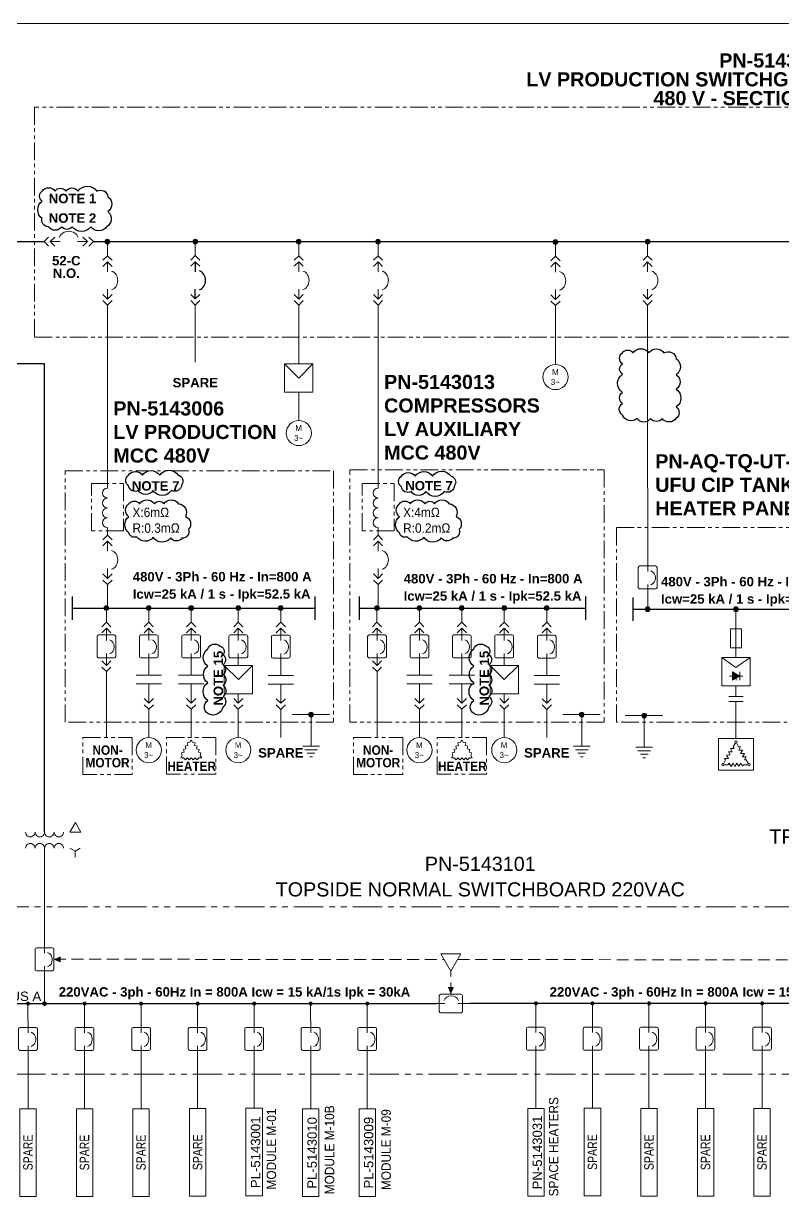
# Model space of a CAD drawing. Extents: x 0 to 1189, y 0 to 841.
# Drawn here: x 332.7 to 493.8, y 336.6 to 585.7 of the extents above; entities that cross this region are included whole.
import ezdxf

# ---------------------------------------------------------------- set-up
doc = ezdxf.new("R2010")
doc.units = 0
doc.header["$MEASUREMENT"] = 0
doc.linetypes.add('HIDDEN', pattern=[0.375, 0.25, -0.125])
doc.linetypes.add('PHANTOM', pattern=[2.5, 1.25, -0.25, 0.25, -0.25, 0.25, -0.25])
for name, color, linetype in [('E-BOARD', 4, 'PHANTOM'), ('E-BUSBAR', 5, 'Continuous'), ('E-CONNECTION DOT', 7, 'Continuous'), ('E-CONTRL. & DATA CABLE', 9, 'HIDDEN'), ('E-GEN LINE', 7, 'Continuous'), ('E-NOTE TEXT', 7, 'Continuous'), ('E-POWER CABLE', 3, 'Continuous'), ('E-SYMBOL', 2, 'Continuous'), ('E-TEXT 2', 7, 'Continuous'), ('E-TEXT 3', 3, 'Continuous'), ('REV CLOUD', 1, 'Continuous')]:
    doc.layers.add(name, color=color, linetype=linetype)
doc.layers.add('Level 1', color=7, linetype='Continuous', lineweight=0)
doc.layers.add('Level 50', color=7, linetype='Continuous', lineweight=0)
doc.styles.add('P80-ARIAL', font='arialbd.ttf')
doc.styles.add('P80-ARIAL-1', font='arialbd.ttf')
doc.styles.add('StyleArial', font='arial.ttf')
doc.styles.add('Styledgn032', font='arialbd.ttf')
doc.styles.add('Styledgn100', font='arialbd.ttf')

# ---------------------------------------------------------------- blocks, each defined once
blk = doc.blocks.new('AnonymousCell2')
at = {"layer": 'E-SYMBOL', "linetype": 'Continuous', "lineweight": 13, "flags": 128}
for points in [[(27.7, 4.6), (0, 32.3), (-27.7, 4.6)], [(27.7, -32.3), (0, -4.6), (-27.7, -32.3)]]:
    blk.add_lwpolyline(points, dxfattribs=at)
blk = doc.blocks.new('AnonymousCell3')
at = {"layer": 'E-SYMBOL', "linetype": 'Continuous', "lineweight": 13, "flags": 128}
for points in [[(27.7, 32.3), (0, 4.6), (-27.7, 32.3)], [(27.7, -4.6), (0, -32.3), (-27.7, -4.6)]]:
    blk.add_lwpolyline(points, dxfattribs=at)
blk = doc.blocks.new('DJBTEX')
at = {"layer": 'E-SYMBOL', "linetype": 'Continuous', "lineweight": 13}
for p, q in [((0, -36.9), (0, -97.4)), ((0, -263.1), (0, -202.6))]:
    blk.add_line(p, q, dxfattribs=at)
blk.add_ellipse((12.5, -150), major_axis=(0, -58.8), ratio=0.849997, start_param=0.25268, end_param=2.888912, dxfattribs=at)
at = {"color": 7, "linetype": 'Continuous', "lineweight": 13}
for name, p in [('AnonymousCell2', (0, -32.3)), ('AnonymousCell3', (0, -267.7))]:
    blk.add_blockref(name, p, dxfattribs=at)
blk = doc.blocks.new('CONEX31')
at = {"layer": 'E-CONNECTION DOT', "linetype": 'Continuous'}
h = blk.add_hatch(color=7, dxfattribs=at)
edge = h.paths.add_edge_path()
edge.add_arc((0, 0), 10, 0, 360)
at = {"layer": 'E-CONNECTION DOT', "color": 7, "linetype": 'Continuous', "lineweight": -2}
blk.add_circle((0, 0), 10, dxfattribs=at)
blk = doc.blocks.new('STARTG')
at = {"layer": 'E-SYMBOL', "linetype": 'Continuous', "lineweight": 0}
for p in [(-1, 0), (1, 0)]:
    blk.add_line(p, (0, -1), dxfattribs=at)
at = {"layer": 'E-SYMBOL', "linetype": 'Continuous', "lineweight": 0, "flags": 128}
blk.add_lwpolyline([(-1, 0), (1, 0), (1, -2), (-1, -2), (-1, 0)], dxfattribs=at)
blk = doc.blocks.new('MOT3PH1')
at = {"layer": 'E-SYMBOL', "linetype": 'Continuous', "lineweight": -2}
blk.add_circle((0, -53.4), 53.4, dxfattribs=at)
at = {"layer": 'E-SYMBOL', "linetype": 'Continuous', "lineweight": -2, "char_height": 25, "attachment_point": 5, "line_spacing_factor": 0.8, "style": 'P80-ARIAL-1'}
for s, insert in [('{\\Fdgn000|c0;M}', (-0.8, -32.3)), ('{\\Fdgn000|c0;3~}', (-0.8, -74.9))]:
    blk.add_mtext(s, dxfattribs=dict(at, insert=insert))
blk = doc.blocks.new('DJBTEX1')
at = {"layer": 'E-SYMBOL', "linetype": 'Continuous', "lineweight": -2}
for p, q in [((0, -36.9), (0, -97.4)), ((0, -263.1), (0, -202.6))]:
    blk.add_line(p, q, dxfattribs=at)
at = {"layer": 'E-SYMBOL', "linetype": 'Continuous', "lineweight": 13, "flags": 128}
for points in [[(27.7, -27.7), (0, 0), (-27.7, -27.7)], [(27.7, -64.6), (0, -36.9), (-27.7, -64.6)], [(27.7, -235.4), (0, -263.1), (-27.7, -235.4)], [(27.7, -272.3), (0, -300), (-27.7, -272.3)]]:
    blk.add_lwpolyline(points, dxfattribs=at)
at = {"layer": 'E-SYMBOL', "linetype": 'Continuous', "lineweight": -2}
blk.add_ellipse((12.5, -150), major_axis=(0, -58.8), ratio=0.849997, start_param=0.25268, end_param=2.888912, dxfattribs=at)
blk = doc.blocks.new('NA1')
at = {"layer": 'E-SYMBOL', "linetype": 'Continuous', "lineweight": -2}
for p, q in [((53.536, 0), (-53.536, 0)), ((53.536, -36.62), (-53.536, -36.62))]:
    blk.add_line(p, q, dxfattribs=at)
blk = doc.blocks.new('ATERR1')
at = {"layer": 'E-SYMBOL', "linetype": 'Continuous'}
h = blk.add_hatch(color=256, dxfattribs=at)
edge = h.paths.add_edge_path()
edge.add_arc((0, 0), 10, 0, 360)
at = {"layer": 'E-SYMBOL', "linetype": 'Continuous', "lineweight": -2}
for p, q in [((-80.3, 0), (77.9, 0)), ((0, 0), (0, -134.4)), ((-35, -134.4), (35, -134.4)), ((-26.8, -149.4), (26.8, -149.4)), ((-16.4, -164.4), (16.4, -164.4)), ((-5.8, -179.4), (5.8, -179.4))]:
    blk.add_line(p, q, dxfattribs=at)
blk.add_circle((0, 0), 10, dxfattribs=at)
blk = doc.blocks.new('DJARBT70')
at = {"layer": 'E-SYMBOL', "linetype": 'Continuous', "lineweight": 13}
for p, q in [((0, 7.91), (0, 5.34)), ((0, 0), (0, 2.57))]:
    blk.add_line(p, q, dxfattribs=at)
at = {"layer": 'E-SYMBOL', "linetype": 'Continuous', "lineweight": 13, "flags": 128}
for points in [[(-1.99, 6.17), (-1.99, 1.94)], [(1.65, 6.5), (-1.66, 6.5)], [(1.99, 1.94), (1.99, 6.17)], [(-1.66, 1.6), (1.66, 1.61)]]:
    blk.add_lwpolyline(points, dxfattribs=at)
at = {"layer": 'E-SYMBOL', "linetype": 'Continuous', "lineweight": 13}
for centre, start, end in [((-1.66, 6.17), 90.0158, 180.0158), ((1.65, 6.17), 0.0158, 90.0158), ((-1.66, 1.94), 180.0158, 270.0158), ((1.66, 1.94), 270.0158, 0.0158), ((1.66, 1.94), 270.0158, 0.0158)]:
    blk.add_arc(centre, 0.331, start, end, dxfattribs=at)
blk.add_ellipse((0.33, 3.96), major_axis=(0, -1.55), ratio=0.849997, start_param=0.25268, end_param=2.888912, dxfattribs=at)
blk = doc.blocks.new('AnonymousCell608')
at = {"layer": 'E-SYMBOL', "linetype": 'Continuous', "lineweight": 0}
for p, q in [((-0.58, 1.64), (-0.12, 2.44)), ((0.11, 2.44), (0.57, 1.64)), ((-2.67, -1.97), (-2.21, -1.17)), ((-2.55, -2.17), (-1.63, -2.17)), ((1.62, -2.17), (2.54, -2.17)), ((2.19, -1.17), (2.66, -1.97))]:
    blk.add_line(p, q, dxfattribs=at)
at = {"layer": 'E-SYMBOL', "linetype": 'Continuous', "lineweight": 13, "flags": 128}
blk.add_lwpolyline([(-3.73, 3.36), (3.73, 3.36), (3.73, -3.36), (-3.73, -3.36), (-3.73, 3.36)], dxfattribs=at)
at = {"layer": 'E-SYMBOL', "linetype": 'Continuous', "lineweight": 0, "flags": 128}
for points in [[(-2.21, -1.17), (-2.4, -0.83), (-1.61, -0.82), (-1.99, -0.12), (-1.2, -0.11), (-1.59, 0.58), (-0.79, 0.59), (-1.18, 1.28), (-0.39, 1.29), (-0.58, 1.64)], [(0.57, 1.64), (0.97, 1.63), (0.58, 0.94), (1.37, 0.93), (0.99, 0.24), (1.78, 0.22), (1.39, -0.47), (2.19, -0.47), (1.8, -1.17), (2.19, -1.17)], [(-1.63, -2.17), (-1.43, -1.83), (-1.02, -2.52), (-0.61, -1.83), (-0.21, -2.52), (0.2, -1.83), (0.61, -2.51), (1.01, -1.83), (1.42, -2.51), (1.62, -2.17)]]:
    blk.add_lwpolyline(points, dxfattribs=at)
at = {"layer": 'E-SYMBOL', "linetype": 'Continuous', "lineweight": 0}
for centre in [(-0.01, 2.64), (-2.78, -2.17), (2.77, -2.17)]:
    blk.add_circle(centre, 0.231, dxfattribs=at)
blk = doc.blocks.new('NA')
at = {"layer": 'E-SYMBOL', "linetype": 'Continuous', "lineweight": 13}
for p, q in [((53.536, 0), (-53.536, 0)), ((53.536, -36.62), (-53.536, -36.62))]:
    blk.add_line(p, q, dxfattribs=at)
blk = doc.blocks.new('TYPE-NO MOTOR')
at = {"layer": 'E-POWER CABLE', "linetype": 'Continuous', "lineweight": 0}
for p, q in [((0, -3), (0, 0)), ((0, -12.21), (0, -14.29)), ((0, -16.12), (0.01, -20.21)), ((0.01, -27.5), (0.01, -21.5))]:
    blk.add_line(p, q, dxfattribs=at)
at = {"layer": 'E-SYMBOL', "linetype": 'Continuous', "lineweight": 0, "flags": 128}
for points in [[(0.97, -3.97), (0, -3), (-0.97, -3.97)], [(0.97, -5.26), (0, -4.29), (-0.97, -5.26)], [(0.97, -19.24), (0.01, -20.21), (-0.96, -19.24)], [(0.98, -20.53), (0.01, -21.5), (-0.96, -20.53)]]:
    blk.add_lwpolyline(points, dxfattribs=at)
at = {"color": 7, "linetype": 'Continuous', "lineweight": 13}
blk.add_blockref('DJARBT70', (0, -12.21), dxfattribs=at)
at = {"layer": 'Level 1', "color": 7, "linetype": 'Continuous', "lineweight": 0, "xscale": 0.05000000000000002, "yscale": 0.05000000000000002, "zscale": 0.05000000000000002, "rotation": 0.01584072561617136}
blk.add_blockref('NA', (0, -14.29), dxfattribs=at)
blk = doc.blocks.new('A$C74899eaa')
at = {"layer": 'E-BOARD', "lineweight": 13, "ltscale": 3}
blk.add_lwpolyline([(-5.21, 0), (5.21, 0), (5.21, -7.79), (-5.21, -7.79)], close=True, dxfattribs=at)
blk = doc.blocks.new('AnonymousCell713')
at = {"layer": 'E-SYMBOL', "linetype": 'Continuous', "lineweight": 0}
for p, q in [((-1.67, 0.05), (-1.11, 0.2)), ((-1.52, -0.5), (-1.67, 0.05)), ((-1.26, 0.76), (-0.7, 0.91)), ((-1.11, 0.2), (-1.26, 0.76)), ((-0.85, 1.47), (-0.29, 1.62)), ((-0.7, 0.91), (-0.85, 1.47)), ((-0.29, 1.62), (0, 2.12)), ((0.29, 1.62), (0, 2.12)), ((0.85, 1.47), (0.29, 1.62)), ((0.7, 0.91), (0.85, 1.47)), ((1.26, 0.76), (0.7, 0.91)), ((1.11, 0.2), (1.26, 0.76)), ((1.67, 0.06), (1.11, 0.2)), ((1.52, -0.5), (1.67, 0.06)), ((-1.92, -1.21), (-2.22, -1.72)), ((-1.63, -1.72), (-2.22, -1.72)), ((-2.07, -0.65), (-1.52, -0.5)), ((-1.92, -1.21), (-2.07, -0.65)), ((-1.63, -1.72), (-1.22, -2.13)), ((-1.22, -2.13), (-0.82, -1.72)), ((-0.82, -1.72), (-0.41, -2.13)), ((-0.41, -2.13), (0, -1.72)), ((0, -1.72), (0.41, -2.12)), ((0.41, -2.12), (0.82, -1.72)), ((0.82, -1.72), (1.22, -2.12)), ((1.22, -2.12), (1.63, -1.72)), ((2.07, -0.65), (1.52, -0.5)), ((1.63, -1.72), (2.22, -1.72)), ((1.93, -1.21), (2.07, -0.65)), ((1.93, -1.21), (2.22, -1.72))]:
    blk.add_line(p, q, dxfattribs=at)
blk = doc.blocks.new('A$C8a68718e')
at = {"color": 1}
blk.add_blockref('A$C74899eaa', (0, 0), dxfattribs=at)
at = {"color": 7, "linetype": 'Continuous', "lineweight": 0}
blk.add_blockref('AnonymousCell713', (0, -2.62), dxfattribs=at)
at = {"layer": 'E-TEXT 2', "linetype": 'Continuous', "lineweight": 0, "insert": (0.11, -6.11), "char_height": 2, "attachment_point": 5, "rotation": 0.0158, "line_spacing_factor": 0.8, "style": 'Styledgn032'}
blk.add_mtext('{\\W0.9;HEATER}', dxfattribs=at)
blk = doc.blocks.new('AnonymousCell200')
at = {"layer": 'E-SYMBOL', "linetype": 'Continuous', "lineweight": 0}
for p, q in [((5.79, -3.03), (4.43, -2.24)), ((5.79, -3.03), (7.16, -2.24)), ((5.79, -4.61), (5.79, -3.03))]:
    blk.add_line(p, q, dxfattribs=at)
at = {"layer": 'E-SYMBOL', "linetype": 'Continuous', "lineweight": 0, "flags": 128}
blk.add_lwpolyline([(5.88, 4.61), (4.43, 2.09), (7.34, 2.09), (5.88, 4.61)], dxfattribs=at)
at = {"layer": 'E-SYMBOL', "linetype": 'Continuous', "lineweight": 13}
for centre, major_axis in [((-6.08, 2.09), (0, 1.29)), ((-3.56, 2.09), (0, 1.29)), ((-1.04, 2.09), (0, 1.29)), ((1.49, 2.09), (0, 1.29)), ((-6.08, -2.24), (0, -1.29)), ((-3.56, -2.24), (0, -1.29)), ((-1.04, -2.24), (0, -1.29)), ((1.49, -2.24), (0, -1.29))]:
    blk.add_ellipse(centre, major_axis=major_axis, ratio=0.975, start_param=1.570796, end_param=4.712389, dxfattribs=at)
blk = doc.blocks.new('A$C231cb64e')
at = {"layer": 'E-CONNECTION DOT', "linetype": 'Continuous'}
h = blk.add_hatch(color=256, dxfattribs=at)
edge = h.paths.add_edge_path()
edge.add_ellipse((0, 0), major_axis=(0, 0.439), ratio=0.94575, start_angle=0, end_angle=360)
at = {"layer": 'E-POWER CABLE', "linetype": 'Continuous', "lineweight": 13}
for p, q in [((-0.02, -0.04), (-0.02, -3.64)), ((-0.01, -11.55), (-0.01, -15.02))]:
    blk.add_line(p, q, dxfattribs=at)
at = {"color": 7, "linetype": 'Continuous', "lineweight": 13}
blk.add_blockref('DJARBT70', (-0.01, -11.55), dxfattribs=at)
blk = doc.blocks.new('*U69')
at = {"color": 1}
blk.add_blockref('A$C231cb64e', (0.01, 7.29), dxfattribs=at)
blk = doc.blocks.new('*U70')
at = {"color": 0, "linetype": 'ByBlock', "lineweight": -2, "transparency": 16777216}
for p in [(0, 0), (12, 0), (24, 0), (36, 0), (48, 0), (60, 0), (72, 0), (84, 0), (96, 0), (108, 0)]:
    blk.add_blockref('*U69', p, dxfattribs=at)
blk = doc.blocks.new('A$C3ad98294')
at = {"layer": 'E-GEN LINE', "color": 7, "linetype": 'Continuous', "lineweight": 13, "extrusion": (0, 0, -1), "flags": 128}
blk.add_lwpolyline([(1.74, -7.34), (-1.75, -7.34), (-1.75, -25.96), (1.74, -25.96), (1.74, -7.34)], dxfattribs=at)
at = {"layer": 'E-POWER CABLE', "lineweight": 13}
blk.add_line((0, -0.04), (0, -7.34), dxfattribs=at)
at = {"layer": 'E-TEXT 2', "color": 7, "linetype": 'Continuous', "lineweight": 0, "insert": (0, -16.65), "char_height": 2, "attachment_point": 5, "rotation": 90, "line_spacing_factor": 0.993976, "style": 'StyleArial'}
blk.add_mtext('{\\W0.8;SPARE}', dxfattribs=at)
blk = doc.blocks.new('A$C2fee4b12')
at = {"layer": 'E-GEN LINE', "linetype": 'Continuous', "lineweight": 13, "extrusion": (0, 0, -1), "flags": 128}
blk.add_lwpolyline([(1.74, -7.3), (-1.75, -7.3), (-1.75, -25.92), (1.74, -25.92), (1.74, -7.3)], dxfattribs=at)
at = {"layer": 'E-POWER CABLE', "lineweight": 13}
blk.add_line((0, 0), (0, -7.3), dxfattribs=at)
blk = doc.blocks.new('*U71')
at = {"color": 1}
blk.add_blockref('A$C231cb64e', (0.01, 7.29), dxfattribs=at)
blk = doc.blocks.new('*U72')
at = {"color": 0, "linetype": 'ByBlock', "lineweight": -2, "transparency": 16777216}
for p in [(0, 0), (12, 0), (24, 0), (36, 0), (48, 0), (60, 0), (72, 0), (84, 0), (96, 0)]:
    blk.add_blockref('*U71', p, dxfattribs=at)
blk = doc.blocks.new('A$Cc5f35a90')
at = {"layer": 'E-CONNECTION DOT', "linetype": 'Continuous'}
h = blk.add_hatch(color=7, dxfattribs=at)
edge = h.paths.add_edge_path()
edge.add_arc((0, -37.97), 0.328, 0, 360)
at = {"layer": 'E-CONNECTION DOT', "color": 7, "linetype": 'Continuous', "lineweight": 40}
blk.add_circle((0, -37.97), 0.328, dxfattribs=at)
at = {"layer": 'E-POWER CABLE', "lineweight": 13}
for p, q in [((0, -5), (0, -25.41)), ((0, -32.6), (0, -37.97))]:
    blk.add_line(p, q, dxfattribs=at)
at = {"color": 7, "linetype": 'Continuous', "lineweight": 13}
blk.add_blockref('DJARBT70', (0, -32.6), dxfattribs=at)
blk = doc.blocks.new('REATOR1')
at = {"layer": 'E-SYMBOL', "linetype": 'Continuous', "lineweight": -2, "flags": 128}
blk.add_lwpolyline([(0, -111.9, -1), (0, -83.9, -1), (0, -56, -1), (0, -28, -1), (0, 0, -1)], format="xyb", dxfattribs=at)
blk = doc.blocks.new('A$C7d9aff4f')
at = {"layer": 'E-BOARD', "lineweight": 13, "ltscale": 3}
blk.add_lwpolyline([(-3.41, 0.96), (3.4, 0.96), (3.4, -9.04), (-3.41, -9.04)], close=True, dxfattribs=at)
at = {"layer": 'E-POWER CABLE', "linetype": 'Continuous', "lineweight": 13}
blk.add_lwpolyline([(0, -9.99), (0, -8.39)], dxfattribs=at)
at = {"layer": 'Level 1', "color": 7, "linetype": 'Continuous', "lineweight": 13, "xscale": 0.075, "yscale": 0.075, "zscale": 0.075, "rotation": 0.01584072559316328}
blk.add_blockref('REATOR1', (0, 0), dxfattribs=at)
at = {"layer": 'Level 1', "color": 7, "lineweight": 0, "xscale": 0.035, "yscale": 0.035, "zscale": 0.035, "rotation": 0.01584072559316328}
blk.add_blockref('DJBTEX1', (0, -9.99), dxfattribs=at)

msp = doc.modelspace()

# ---------------------------------------------------------------- hatches: boundary and pattern name
at = {"layer": 'E-CONTRL. & DATA CABLE', "ltscale": 10}
for points in [[(339.05, 386.95), (340.54, 386.31), (340.54, 387.58)], [(423.37, 379.56), (424, 381.06), (422.73, 381.06)]]:
    msp.add_hatch(color=256, dxfattribs=at).paths.add_polyline_path(points)
at = {"layer": 'E-SYMBOL', "linetype": 'Continuous'}
msp.add_hatch(color=256, dxfattribs=at).paths.add_polyline_path([(484.71, 447.12), (483.14, 448.03), (483.14, 446.22)])

# ---------------------------------------------------------------- linework, layer by layer
at = {"layer": 'E-BOARD', "lineweight": 13, "ltscale": 3}
for points in [[(335.02, 519.06), (545.95, 519.06), (545.95, 567.95), (335.02, 567.95)], [(455.88, 437.33), (401.95, 437.33), (401.95, 490.89), (455.88, 490.89)], [(398.44, 437.33), (341.51, 437.33), (341.51, 490.73), (398.44, 490.73)], [(508.28, 437.33), (458.51, 437.33), (458.51, 478.65), (508.28, 478.65)]]:
    msp.add_lwpolyline(points, close=True, dxfattribs=at)
at = {"layer": 'E-BOARD', "lineweight": 13, "ltscale": 5, "flags": 128}
msp.add_lwpolyline([(265.03, 398.14), (564.66, 398.14), (564.67, 362.59), (265.03, 362.59), (265.03, 398.14)], dxfattribs=at)
at = {"layer": 'E-BUSBAR', "linetype": 'Continuous', "lineweight": 30}
for p, q in [((63.6, 539.38), (337.1, 539.39)), ((347.53, 539.39), (543.38, 539.42)), ((342.96, 464.04), (342.96, 459.04)), ((394.49, 464.05), (394.49, 459.05)), ((403.93, 464.04), (403.93, 459.04)), ((451.93, 464.05), (451.93, 459.05)), ((462, 463.83), (462, 458.83)), ((342.96, 461.54), (394.49, 461.55)), ((403.93, 461.54), (451.93, 461.55)), ((462, 461.33), (506.82, 461.34))]:
    msp.add_line(p, q, dxfattribs=at)
for points in [[(271.85, 377.57), (420.23, 377.57)], [(561.83, 377.57), (427.42, 377.57)]]:
    msp.add_open_spline(points, degree=1, dxfattribs=at)
at = {"layer": 'E-CONTRL. & DATA CABLE', "lineweight": 0, "ltscale": 10}
for p, q in [((339.12, 386.99), (421.92, 386.92)), ((424.81, 386.92), (519.13, 386.84))]:
    msp.add_line(p, q, dxfattribs=at)
msp.add_lwpolyline([(423.37, 379.56), (423.37, 384.43)], dxfattribs=at)
at = {"layer": 'E-POWER CABLE', "linetype": 'Continuous', "lineweight": 13}
for p, q in [((350.48, 536.39), (350.48, 539.39)), ((407.92, 536.39), (407.92, 539.39)), ((465.12, 536.39), (465.12, 539.39)), ((465.12, 525.89), (465.13, 503.75)), ((465.13, 503.75), (465.14, 470.52)), ((350.49, 461.54), (350.49, 466.54)), ((407.93, 461.54), (407.92, 466.54)), ((465.14, 461.33), (465.14, 464.02))]:
    msp.add_line(p, q, dxfattribs=at)
at = {"layer": 'E-POWER CABLE', "linetype": 'Continuous', "lineweight": 0}
for p, q in [((369.12, 536.41), (369.12, 539.41)), ((391.08, 536.4), (391.08, 539.4)), ((445.57, 536.3), (445.57, 539.3)), ((369.12, 525.91), (369.13, 513.76)), ((391.08, 525.9), (391.09, 513.4)), ((445.57, 525.8), (445.58, 513.3)), ((391.09, 501.4), (391.09, 507.4)), ((350.25, 458.57), (350.25, 461.57)), ((359.25, 458.57), (359.25, 461.57)), ((368.25, 458.57), (368.25, 461.57)), ((378.25, 458.57), (378.25, 461.57)), ((407.69, 458.57), (407.69, 461.57)), ((416.69, 458.57), (416.69, 461.57)), ((425.69, 458.57), (425.69, 461.57)), ((434.69, 458.57), (434.69, 461.57)), ((483.87, 461.33), (483.88, 451.07)), ((359.26, 449.36), (359.26, 447.28)), ((368.26, 449.36), (368.26, 447.28)), ((416.7, 449.36), (416.7, 447.28)), ((425.69, 449.36), (425.7, 447.28)), ((350.26, 434.07), (350.26, 448.07)), ((407.7, 434.07), (407.7, 448.07)), ((359.26, 445.45), (359.26, 441.36)), ((368.26, 445.45), (368.26, 441.36)), ((416.7, 445.45), (416.7, 441.36)), ((425.7, 445.45), (425.7, 441.36)), ((483.88, 445.07), (483.88, 442.77)), ((378.26, 443.37), (378.26, 441.37)), ((434.7, 443.37), (434.7, 441.37)), ((483.88, 441.74), (483.88, 433.83)), ((359.26, 434.07), (359.26, 440.07)), ((368.26, 434.07), (368.26, 440.07)), ((378.26, 434.07), (378.26, 440.07)), ((416.7, 434.07), (416.7, 440.07)), ((425.7, 434.07), (425.7, 440.07)), ((434.7, 434.07), (434.7, 440.07))]:
    msp.add_line(p, q, dxfattribs=at)
at = {"layer": 'E-POWER CABLE', "linetype": 'Continuous', "lineweight": 13, "ltscale": 0.25}
for p, q in [((350.48, 487.03), (350.48, 525.89)), ((407.92, 487.03), (407.92, 525.89))]:
    msp.add_line(p, q, dxfattribs=at)
at = {"layer": 'E-POWER CABLE'}
for p, q in [((337.13, 513.45), (294.76, 513.45)), ((337.13, 414), (337.13, 513.45))]:
    msp.add_line(p, q, dxfattribs=at)
at = {"layer": 'E-POWER CABLE', "linetype": 'Continuous', "lineweight": 13}
msp.add_lwpolyline([(573.01, 561.17), (573.01, 585.72), (137.65, 585.72)], dxfattribs=at)
at = {"layer": 'E-SYMBOL', "linetype": 'Continuous', "lineweight": -2}
for p, q in [((369.12, 535.12), (369.12, 533)), ((369.12, 527.2), (369.12, 529.32))]:
    msp.add_line(p, q, dxfattribs=at)
at = {"layer": 'E-SYMBOL', "linetype": 'Continuous', "lineweight": 0}
for p, q in [((485.35, 447.12), (482.54, 447.12)), ((483.95, 447.12), (483.95, 446.22)), ((484.72, 446.22), (484.71, 448.03))]:
    msp.add_line(p, q, dxfattribs=at)
at = {"layer": 'E-SYMBOL', "linetype": 'Continuous', "lineweight": 13, "flags": 128}
for points in [[(370.09, 535.44), (369.12, 536.41), (368.15, 535.44)], [(370.09, 534.15), (369.12, 535.12), (368.15, 534.15)], [(370.09, 528.17), (369.12, 527.2), (368.15, 528.17)], [(370.09, 526.88), (369.12, 525.91), (368.15, 526.88)]]:
    msp.add_lwpolyline(points, dxfattribs=at)
at = {"layer": 'E-SYMBOL', "linetype": 'Continuous', "lineweight": 0, "flags": 128}
for points in [[(351.22, 457.6), (350.25, 458.57), (349.28, 457.6)], [(360.22, 457.6), (359.25, 458.57), (358.28, 457.6)], [(369.22, 457.6), (368.25, 458.57), (367.28, 457.6)], [(379.22, 457.6), (378.25, 458.57), (377.28, 457.6)], [(408.66, 457.6), (407.69, 458.57), (406.72, 457.6)], [(417.66, 457.6), (416.69, 458.57), (415.72, 457.6)], [(426.66, 457.6), (425.69, 458.57), (424.72, 457.6)], [(435.66, 457.6), (434.69, 458.57), (433.72, 457.6)], [(351.22, 456.3), (350.25, 457.27), (349.28, 456.3)], [(360.22, 456.31), (359.25, 457.28), (358.28, 456.31)], [(369.22, 456.31), (368.25, 457.28), (367.28, 456.31)], [(379.22, 456.31), (378.25, 457.28), (377.28, 456.31)], [(408.66, 456.3), (407.69, 457.27), (406.72, 456.3)], [(417.66, 456.31), (416.69, 457.28), (415.72, 456.31)], [(426.66, 456.31), (425.69, 457.28), (424.72, 456.31)], [(435.66, 456.31), (434.69, 457.28), (433.72, 456.31)], [(485.05, 457.18), (482.7, 457.18), (482.7, 453.13), (485.05, 453.14), (485.05, 457.18)], [(480.88, 451.07), (486.88, 451.08), (486.88, 445.08), (480.88, 445.07), (480.88, 451.07)], [(480.88, 451.07), (483.88, 448.92), (486.88, 451.08)], [(351.22, 450.33), (350.26, 449.36), (349.29, 450.33)], [(351.23, 449.04), (350.26, 448.07), (349.29, 449.04)], [(408.66, 450.33), (407.7, 449.36), (406.73, 450.33)], [(408.66, 449.04), (407.7, 448.07), (406.73, 449.04)], [(484.71, 447.12), (483.14, 448.03), (483.14, 446.22), (484.71, 447.12)], [(360.23, 442.33), (359.26, 441.36), (358.29, 442.33)], [(360.23, 441.04), (359.26, 440.07), (358.29, 441.04)], [(369.23, 442.33), (368.26, 441.36), (367.29, 442.33)], [(369.23, 441.04), (368.26, 440.07), (367.29, 441.04)], [(379.23, 442.34), (378.26, 441.37), (377.29, 442.34)], [(379.23, 441.04), (378.26, 440.07), (377.29, 441.04)], [(417.67, 442.33), (416.7, 441.36), (415.73, 442.33)], [(417.67, 441.04), (416.7, 440.07), (415.73, 441.04)], [(426.67, 442.33), (425.7, 441.36), (424.73, 442.33)], [(426.67, 441.04), (425.7, 440.07), (424.73, 441.04)], [(435.67, 442.34), (434.7, 441.37), (433.73, 442.34)], [(435.67, 441.04), (434.7, 440.07), (433.73, 441.04)], [(421.24, 388.11), (425.49, 388.11), (423.37, 384.43), (421.24, 388.11)]]:
    msp.add_lwpolyline(points, dxfattribs=at)
at = {"layer": 'E-SYMBOL', "linetype": 'Continuous', "lineweight": -2}
msp.add_ellipse((369.56, 531.16), major_axis=(0, -2.06), ratio=0.849997, start_param=0.25268, end_param=2.888912, dxfattribs=at)
at = {"layer": 'REV CLOUD'}
for points in [[(336.64, 550.13, -0.520567), (339.34, 550.13, -0.520567), (341.65, 550.13, -0.520567), (344.25, 550.13, -0.520567), (348.21, 550.13, -0.520567), (350.58, 548.92, -0.520567), (350.58, 545.77, -0.520567), (350.3, 542.55, -0.520567), (346.95, 542.55, -0.520567), (343, 542.55, -0.520567), (340.82, 542.55, -0.520567), (337.94, 542.55, -0.520567), (336.64, 544.3, -0.520567), (336.64, 547.99, -0.520567)], [(459.77, 515.77, -0.520567), (462.03, 515.77, -0.520567), (465.4, 515.77, -0.520567), (468.59, 515.77, -0.520567), (471.21, 514.51, -0.520567), (471.21, 511.12, -0.520567), (471.21, 508.06, -0.520567), (471.21, 504.27, -0.520567), (471.21, 501.89, -0.520567), (468.23, 501.82, -0.520567), (465.77, 501.82, -0.520567), (462.88, 501.82, -0.520567), (459.77, 502.56, -0.520567), (459.77, 505.04, -0.520567), (459.77, 507.36, -0.520567), (459.77, 511.22, -0.520567), (459.77, 513.44, -0.520567)], [(354.96, 489.8, -0.520567), (357.91, 489.8, -0.520567), (361.57, 489.8, -0.520567), (365.5, 489.8, -0.520567), (366.27, 487.78, -0.520567), (364.06, 486.5, -0.520567), (360.19, 486.5, -0.520567), (357, 486.5, -0.520567), (354.96, 487.55, -0.520567)], [(412.86, 489.59, -0.520567), (415.81, 489.59, -0.520567), (419.47, 489.59, -0.520567), (423.4, 489.59, -0.520567), (424.17, 487.57, -0.520567), (421.97, 486.29, -0.520567), (418.09, 486.29, -0.520567), (414.91, 486.29, -0.520567), (412.86, 487.34, -0.520567)], [(355.05, 483.72, -0.520567), (357.28, 483.72, -0.520567), (360.44, 483.72, -0.520567), (362.45, 483.72, -0.520567), (365.59, 483.72, -0.520567), (367.07, 481.01, -0.520567), (367.71, 478.29, -0.520567), (366.29, 476.4, -0.520567), (363.9, 476.48, -0.520567), (360.16, 476.6, -0.520567), (356.66, 476.72, -0.520567), (355.05, 477.57, -0.520567), (355.05, 480.97, -0.520567)], [(412.49, 483.72, -0.520567), (414.72, 483.72, -0.520567), (417.87, 483.72, -0.520567), (419.89, 483.72, -0.520567), (423.03, 483.72, -0.520567), (424.51, 481.01, -0.520567), (425.15, 478.29, -0.520567), (423.73, 476.4, -0.520567), (421.34, 476.48, -0.520567), (417.6, 476.6, -0.520567), (414.1, 476.72, -0.520567), (412.49, 477.57, -0.520567), (412.49, 480.97, -0.520567)], [(371.77, 439.15, -0.520567), (371.77, 441.92, -0.520567), (371.77, 445.72, -0.520567), (371.77, 449.24, -0.520567), (371.77, 452.88, -0.520567), (374.32, 453.52, -0.520567), (375.02, 451.65, -0.520567), (375.02, 449.54, -0.520567), (375.02, 447.44, -0.520567), (375.02, 445.16, -0.520567), (375.02, 442.81, -0.520567), (375.02, 440.62, -0.520567)], [(428.21, 439.15, -0.520567), (428.21, 441.92, -0.520567), (428.21, 445.72, -0.520567), (428.21, 449.24, -0.520567), (428.21, 452.88, -0.520567), (430.76, 453.52, -0.520567), (431.46, 451.65, -0.520567), (431.46, 449.54, -0.520567), (431.46, 447.44, -0.520567), (431.46, 445.16, -0.520567), (431.46, 442.81, -0.520567), (431.46, 440.62, -0.520567)]]:
    msp.add_lwpolyline(points, format="xyb", close=True, dxfattribs=at)

# ---------------------------------------------------------------- block references
at = {"color": 1}
for name, p in [('A$C7d9aff4f', (350.48, 487.03)), ('A$C7d9aff4f', (407.92, 487.03)), ('A$C74899eaa', (350.49, 434.04)), ('A$C8a68718e', (368.26, 434.07)), ('A$C74899eaa', (407.93, 434.04)), ('A$C8a68718e', (425.7, 434.07)), ('A$Cc5f35a90', (337.13, 415.54)), ('*U70', (297.62, 370.28)), ('*U72', (441.42, 370.32)), ('A$C3ad98294', (333.62, 362.59)), ('A$C3ad98294', (345.62, 362.59)), ('A$C3ad98294', (357.62, 362.59)), ('A$C3ad98294', (369.62, 362.63)), ('A$C2fee4b12', (381.62, 362.63)), ('A$C2fee4b12', (393.62, 362.51)), ('A$C2fee4b12', (405.62, 362.55)), ('A$C2fee4b12', (441.42, 362.59)), ('A$C3ad98294', (453.42, 362.67)), ('A$C3ad98294', (465.42, 362.63)), ('A$C3ad98294', (477.42, 362.63)), ('A$C3ad98294', (489.42, 362.63))]:
    msp.add_blockref(name, p, dxfattribs=at)
at = {"color": 7, "linetype": 'Continuous', "lineweight": 13}
for p in [(465.14, 464.02), (350.26, 449.36), (359.26, 449.36), (368.26, 449.36), (378.26, 449.37), (407.7, 449.36), (416.7, 449.36), (425.69, 449.36), (434.7, 449.37)]:
    msp.add_blockref('DJARBT70', p, dxfattribs=at)
for p in [(387.28, 461.55), (443.72, 461.55)]:
    msp.add_blockref('TYPE-NO MOTOR', p)
at = {"color": 7, "linetype": 'Continuous', "lineweight": 0}
msp.add_blockref('AnonymousCell608', (483.88, 430.47), dxfattribs=at)
at = {"color": 7, "linetype": 'Continuous', "lineweight": 0, "xscale": 0.8, "yscale": 0.8, "zscale": 0.8}
msp.add_blockref('AnonymousCell200', (338.97, 412.33), dxfattribs=at)
at = {"color": 7, "linetype": 'Continuous', "lineweight": 13, "rotation": 90}
msp.add_blockref('DJARBT70', (427.42, 377.57), dxfattribs=at)
at = {"layer": 'E-POWER CABLE', "linetype": 'Continuous', "lineweight": 0, "xscale": 0.05000000000000002, "yscale": 0.05000000000000002, "zscale": 0.05000000000000002, "rotation": 0.01584072561617136}
for p in [(350.25, 461.57), (407.69, 461.57)]:
    msp.add_blockref('CONEX31', p, dxfattribs=at)
at = {"layer": 'Level 1', "color": 1, "linetype": 'Continuous', "lineweight": 30, "xscale": 0.035, "yscale": 0.035, "zscale": 0.035, "rotation": 90.01584072559697}
msp.add_blockref('DJBTEX', (337.03, 539.39), dxfattribs=at)
at = {"layer": 'Level 1', "color": 7, "linetype": 'Continuous', "lineweight": 13}
for name, p, xscale, yscale, zscale, rotation in [('CONEX31', (350.48, 539.39), 0.05000000000000002, 0.05000000000000002, 0.05000000000000002, 0.01584072561617136), ('CONEX31', (407.92, 539.39), 0.05000000000000002, 0.05000000000000002, 0.05000000000000002, 0.01584072561617136), ('CONEX31', (465.12, 539.39), 0.05000000000000002, 0.05000000000000002, 0.05000000000000002, 0.01584072561617136), ('DJBTEX1', (350.48, 536.39), 0.035, 0.035, 0.035, 0.01584072559316328), ('DJBTEX1', (407.92, 536.39), 0.035, 0.035, 0.035, 0.01584072559316328), ('DJBTEX1', (465.12, 536.39), 0.035, 0.035, 0.035, 0.01584072559316328)]:
    msp.add_blockref(name, p, dxfattribs=dict(at, xscale=xscale, yscale=yscale, zscale=zscale, rotation=rotation))
at = {"layer": 'Level 1', "color": 7, "linetype": 'Continuous', "lineweight": 0}
for name, p, xscale, yscale, zscale, rotation in [('CONEX31', (369.12, 539.41), 0.05000000000000002, 0.05000000000000002, 0.05000000000000002, 0.01584072561617136), ('CONEX31', (391.08, 539.4), 0.05000000000000002, 0.05000000000000002, 0.05000000000000002, 0.01584072561617136), ('CONEX31', (445.57, 539.3), 0.05000000000000002, 0.05000000000000002, 0.05000000000000002, 0.01584072561617136), ('DJBTEX1', (391.08, 536.4), 0.035, 0.035, 0.035, 0.01584072559316328), ('DJBTEX1', (445.57, 536.3), 0.035, 0.035, 0.035, 0.01584072559316328), ('STARTG', (391.09, 513.4), 3, 3, 3, 0.01584072559316328), ('CONEX31', (359.25, 461.57), 0.05000000000000002, 0.05000000000000002, 0.05000000000000002, 0.01584072561617136), ('CONEX31', (368.25, 461.57), 0.05000000000000002, 0.05000000000000002, 0.05000000000000002, 0.01584072561617136), ('CONEX31', (378.25, 461.57), 0.05000000000000002, 0.05000000000000002, 0.05000000000000002, 0.01584072561617136), ('CONEX31', (387.28, 461.55), 0.05000000000000002, 0.05000000000000002, 0.05000000000000002, 0.01584072561617136), ('CONEX31', (416.69, 461.57), 0.05000000000000002, 0.05000000000000002, 0.05000000000000002, 0.01584072561617136), ('CONEX31', (425.69, 461.57), 0.05000000000000002, 0.05000000000000002, 0.05000000000000002, 0.01584072561617136), ('CONEX31', (434.69, 461.57), 0.05000000000000002, 0.05000000000000002, 0.05000000000000002, 0.01584072561617136), ('CONEX31', (443.72, 461.55), 0.05000000000000002, 0.05000000000000002, 0.05000000000000002, 0.01584072561617136), ('CONEX31', (465.14, 461.33), 0.05000000000000002, 0.05000000000000002, 0.05000000000000002, 0.01584072561617136), ('CONEX31', (483.87, 461.33), 0.05000000000000002, 0.05000000000000002, 0.05000000000000002, 0.01584072561617136), ('STARTG', (378.26, 449.37), 3, 3, 3, 0.01584072559316328), ('STARTG', (434.7, 449.37), 3, 3, 3, 0.01584072559316328), ('NA', (359.26, 447.28), 0.05000000000000002, 0.05000000000000002, 0.05000000000000002, 0.01584072561617136), ('NA', (368.26, 447.28), 0.05000000000000002, 0.05000000000000002, 0.05000000000000002, 0.01584072561617136), ('NA', (416.7, 447.28), 0.05000000000000002, 0.05000000000000002, 0.05000000000000002, 0.01584072561617136), ('NA', (425.7, 447.28), 0.05000000000000002, 0.05000000000000002, 0.05000000000000002, 0.01584072561617136)]:
    msp.add_blockref(name, p, dxfattribs=dict(at, xscale=xscale, yscale=yscale, zscale=zscale, rotation=rotation))
at = {"layer": 'Level 1', "color": 1, "linetype": 'Continuous', "lineweight": 0, "xscale": 0.05000000000000002, "yscale": 0.05000000000000002, "zscale": 0.05000000000000002, "rotation": 0.01584072561617136}
for p in [(445.58, 513.3), (391.09, 501.4), (359.26, 434.07), (378.26, 434.07), (416.7, 434.07), (434.7, 434.07)]:
    msp.add_blockref('MOT3PH1', p, dxfattribs=at)
at = {"layer": 'Level 1', "color": 1, "linetype": 'Continuous', "lineweight": 13, "xscale": 0.05000000000000002, "yscale": 0.05000000000000002, "zscale": 0.05000000000000002, "rotation": 0.01584072561617136}
for p in [(393.71, 438.95), (451.15, 438.95), (464.4, 438.73)]:
    msp.add_blockref('ATERR1', p, dxfattribs=at)
at = {"layer": 'Level 50', "color": 7, "linetype": 'Continuous', "lineweight": 0, "xscale": 0.02817221421602481, "yscale": 0.02817221421602481, "zscale": 0.03435112234845274, "rotation": 0.01584072559316331}
msp.add_blockref('NA1', (483.88, 442.77, -0.09), dxfattribs=at)

# ---------------------------------------------------------------- texts
at = {"layer": 'E-NOTE TEXT', "style": 'Styledgn100'}
for s, p in [('NOTE 1', (338.02, 547.54)), ('NOTE 2', (338.02, 543.39))]:
    msp.add_text(s, height=2, rotation=0.0158, dxfattribs=at).set_placement(p)
at = {"layer": 'E-NOTE TEXT', "linetype": 'Continuous', "lineweight": 0, "char_height": 2, "attachment_point": 7, "line_spacing_factor": 0.8, "style": 'Styledgn100'}
for s, insert, rotation in [('NOTE 7', (355.67, 486.48), 0.0158), ('NOTE 7', (413.69, 486.52), 0.0158), ('NOTE 15', (375.04, 440.85), 90.0158), ('NOTE 15', (431.48, 440.85), 90.0158)]:
    msp.add_mtext(s, dxfattribs=dict(at, insert=insert, rotation=rotation))
at = {"layer": 'E-TEXT 2', "linetype": 'Continuous', "lineweight": 0, "char_height": 2, "rotation": 0.0158}
for s, insert, attachment_point, line_spacing_factor, style in [('52-C\\PN.O.', (341.75, 533.99), 5, 0.8, 'Styledgn100'), ('SPARE', (369.13, 509.42), 5, 0.8, 'P80-ARIAL-1'), ('480V - 3Ph - 60 Hz - In=800 A\\PIcw=25 kA / 1 s - Ipk=52.5 kA', (355.85, 466.08), 4, 1.103118, 'P80-ARIAL'), ('480V - 3Ph - 60 Hz - In=800 A\\PIcw=25 kA / 1 s - Ipk=52.5 kA', (413.35, 465.66), 4, 1.103118, 'P80-ARIAL'), ('480V - 3Ph - 60 Hz - In=500 A\\PIcw=25 kA / 1 s - Ipk=52.5 kA', (467.97, 465.03), 4, 1.103118, 'P80-ARIAL'), ('{\\W0.9;NON-\\PMOTOR}', (350.5, 430.05), 5, 0.8, 'Styledgn032'), ('SPARE', (387.28, 430.81), 5, 0.8, 'P80-ARIAL'), ('{\\W0.9;NON-\\PMOTOR}', (407.94, 430.05), 5, 0.8, 'Styledgn032'), ('SPARE', (443.72, 430.81), 5, 0.8, 'P80-ARIAL')]:
    msp.add_mtext(s, dxfattribs=dict(at, insert=insert, attachment_point=attachment_point, line_spacing_factor=line_spacing_factor, style=style))
at = {"layer": 'E-TEXT 2', "char_height": 2, "width": 9.0804, "attachment_point": 1, "rotation": 0.0158, "style": 'P80-ARIAL'}
for s, insert in [('{\\fArial|b0|i0|c0|p34;\\W0.9;X:6mΩ\\PR:0.3mΩ}', (355.8, 482.89)), ('{\\fArial|b0|i0|c0|p34;\\W0.9;X:4mΩ\\PR:0.2mΩ}', (413.24, 482.89))]:
    msp.add_mtext(s, dxfattribs=dict(at, insert=insert))
at = {"layer": 'E-TEXT 2', "color": 7, "linetype": 'Continuous', "lineweight": 0, "insert": (328.05, 378.09), "char_height": 2, "attachment_point": 7, "line_spacing_factor": 0.843373, "style": 'StyleArial'}
msp.add_mtext('BUS A', dxfattribs=at)
at = {"layer": 'E-TEXT 2', "color": 7, "linetype": 'Continuous', "lineweight": 0, "char_height": 2, "width": 78.8285, "attachment_point": 7, "line_spacing_factor": 0.843373, "style": 'StyleArial'}
for insert in [(340.14, 378.45), (444.34, 378.45)]:
    msp.add_mtext('{\\fArial|b1|i0|c0|p34;\\C256;220VAC - 3ph - 60Hz In = 800A Icw = 15 kA/1s Ipk = 30kA}', dxfattribs=dict(at, insert=insert))
at = {"layer": 'E-TEXT 2', "color": 7, "linetype": 'Continuous', "lineweight": 0, "char_height": 2, "attachment_point": 5, "rotation": 90, "style": 'StyleArial'}
for s, insert, line_spacing_factor in [('{\\W0.9;SPACE HEATERS}', (445.2, 347.17), 0.9), ('{\\W0.9;MODULE M-01}', (385.29, 346.68), 0.993976), ('{\\W0.9;MODULE M-10B}', (397.63, 346.51), 0.993976), ('{\\W0.9;MODULE M-09}', (409.64, 346.55), 0.993976), ('PL-5143001', (381.93, 345.98), 0.993976), ('PL-5143010', (393.93, 345.86), 0.993976), ('PL-5143009', (405.93, 345.9), 0.993976), ('PN-5143031', (441.72, 345.94), 0.993976)]:
    msp.add_mtext(s, dxfattribs=dict(at, insert=insert, line_spacing_factor=line_spacing_factor))
at = {"layer": 'E-TEXT 3', "linetype": 'Continuous', "lineweight": 0, "insert": (436.75, 568.3), "char_height": 3, "width": 67.1123, "attachment_point": 7, "rotation": 0.0158, "line_spacing_factor": 0.8, "style": 'Styledgn100'}
msp.add_mtext('\\pxqr;PN-5143004\\PLV PRODUCTION SWITCHGEAR\\P 480 V - SECTION B', dxfattribs=at)
at = {"layer": 'E-TEXT 3', "linetype": 'Continuous', "lineweight": 13, "char_height": 3, "attachment_point": 1, "style": 'P80-ARIAL'}
for s, insert, width in [('PN-5143013\\P\\pxql;COMPRESSORS\\PLV AUXILIARY\\PMCC 480V', (409.19, 511.09), 60.4303), ('PN-5143006\\PLV PRODUCTION\\PMCC 480V', (351.73, 505.46), 60.4303), ('PN-AQ-TQ-UT-1251001-02B\\PUFU CIP TANK\\PHEATER PANEL', (466.74, 494.24), 56.8524)]:
    msp.add_mtext(s, dxfattribs=dict(at, insert=insert, width=width))
at = {"layer": 'E-TEXT 3', "linetype": 'Continuous', "lineweight": 0, "char_height": 3, "style": 'StyleArial'}
for s, insert, attachment_point, line_spacing_factor in [('TF-5143020B', (490.97, 411.5), 7, 0.843373), ('PN-5143101\\PTOPSIDE NORMAL SWITCHBOARD 220VAC', (429.61, 404.51), 5, 1.084337)]:
    msp.add_mtext(s, dxfattribs=dict(at, insert=insert, attachment_point=attachment_point, line_spacing_factor=line_spacing_factor))

doc.saveas('drawing.dxf')
